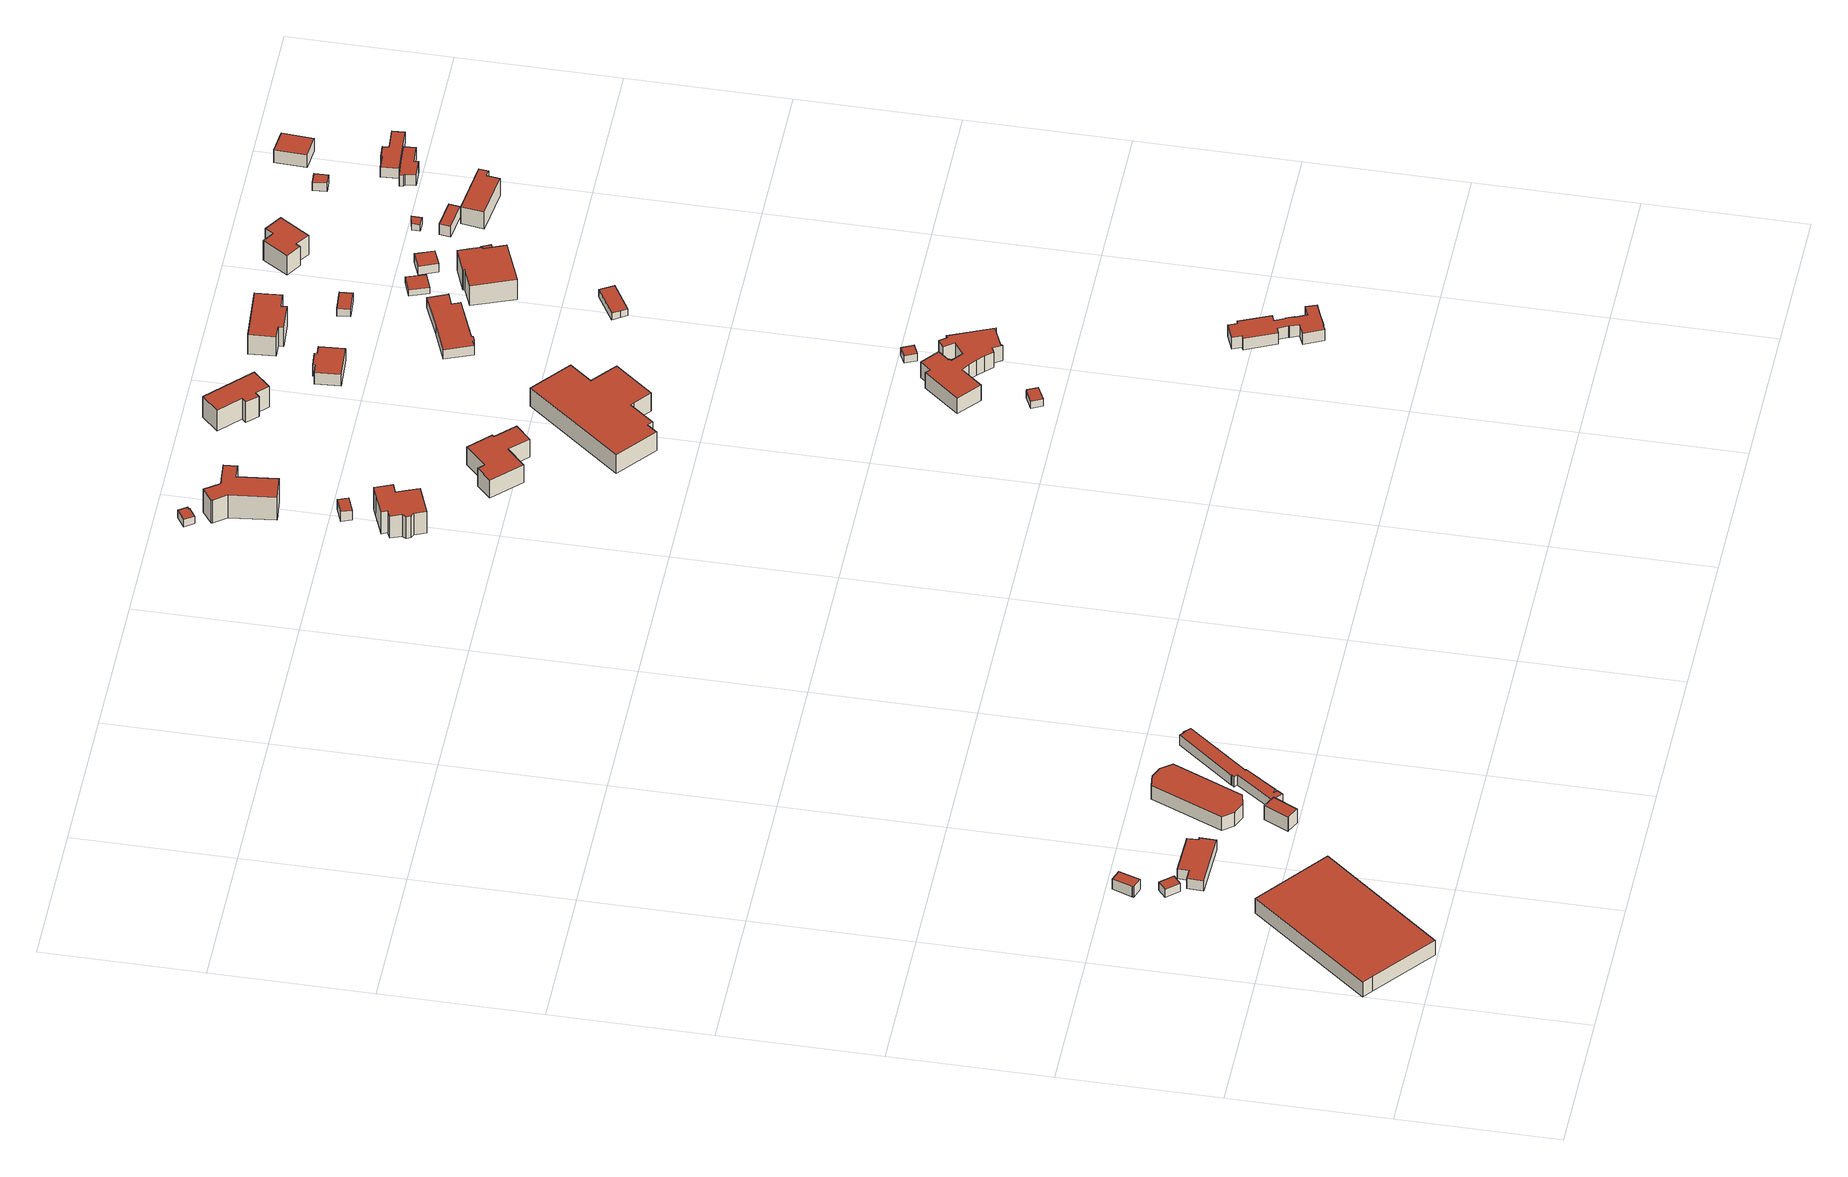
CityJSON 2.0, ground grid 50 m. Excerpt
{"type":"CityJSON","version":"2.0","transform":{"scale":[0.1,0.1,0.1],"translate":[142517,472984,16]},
"CityObjects":{
"building1":{"type":"Building","attributes":{"b3_dak_type":"multiple horizontal","b3_h_dak_50p":21.34,"b3_h_dak_70p":21.96,"b3_h_dak_max":23.13,"b3_h_dak_min":18.92,"b3_h_maaiveld":16.22,"b3_kas_warenhuis":false,"b3_mutatie_ahn3_ahn4":false,"b3_reconstructie_onvolledig":false,"b3_rmse_lod12":1.25,"b3_rmse_lod13":1.25,"b3_rmse_lod22":0.0326,"b3_val3dity_lod12":"[]","b3_val3dity_lod13":"[]","b3_val3dity_lod22":"[]","b3_volume_lod12":7612.7,"b3_volume_lod13":7612.7,"b3_volume_lod22":6680.58,"geconstateerd":false,"oorspronkelijkbouwjaar":2010,"status":"Pand in gebruik"},"children":["building1-1"]},
"building1-1":{"type":"BuildingPart","parents":["building1"],"geometry":[{"type":"Solid","lod":"1.2","boundaries":[[[[0,1,2,3,4]],[[5,2,1,6]],[[7,3,2,5]],[[8,0,4,9]],[[9,4,3,7]],[[6,1,0,8]],[[6,8,9,7,5]]]],"semantics":{"surfaces":[{"type":"GroundSurface"},{"type":"WallSurface","on_footprint_edge":true},{"type":"RoofSurface"}],"values":[[0,1,1,1,1,1,2]]}}]},
"building2":{"type":"Building","attributes":{"b3_dak_type":"slanted","b3_h_dak_50p":19.62,"b3_h_dak_70p":19.89,"b3_h_dak_max":20.78,"b3_h_dak_min":18.73,"b3_h_maaiveld":16.85,"b3_kas_warenhuis":false,"b3_mutatie_ahn3_ahn4":false,"b3_reconstructie_onvolledig":false,"b3_rmse_lod12":0.545,"b3_rmse_lod13":0.545,"b3_rmse_lod22":0.133,"b3_val3dity_lod12":"[]","b3_val3dity_lod13":"[]","b3_val3dity_lod22":"[]","b3_volume_lod12":58.7,"b3_volume_lod13":58.7,"b3_volume_lod22":52.93,"geconstateerd":false,"oorspronkelijkbouwjaar":1958,"status":"Pand in gebruik"},"children":["building2-1"]},
"building2-1":{"type":"BuildingPart","parents":["building2"],"geometry":[{"type":"Solid","lod":"1.2","boundaries":[[[[10,11,12,13]],[[14,11,10,15]],[[16,12,11,14]],[[15,10,13,17]],[[17,13,12,16]],[[17,16,14,15]]]],"semantics":{"surfaces":[{"type":"GroundSurface"},{"type":"WallSurface","on_footprint_edge":true},{"type":"RoofSurface"}],"values":[[0,1,1,1,1,2]]}}]},
"building3":{"type":"Building","attributes":{"b3_dak_type":"slanted","b3_h_dak_50p":20.63,"b3_h_dak_70p":20.79,"b3_h_dak_max":21.1,"b3_h_dak_min":19.69,"b3_h_maaiveld":16.84,"b3_kas_warenhuis":false,"b3_mutatie_ahn3_ahn4":false,"b3_reconstructie_onvolledig":false,"b3_rmse_lod12":0.454,"b3_rmse_lod13":0.454,"b3_rmse_lod22":0.0227,"b3_val3dity_lod12":"[]","b3_val3dity_lod13":"[]","b3_val3dity_lod22":"[]","b3_volume_lod12":105.35,"b3_volume_lod13":105.35,"b3_volume_lod22":97.54,"geconstateerd":false,"oorspronkelijkbouwjaar":1967,"status":"Pand in gebruik"},"children":["building3-1"]},
"building3-1":{"type":"BuildingPart","parents":["building3"],"geometry":[{"type":"Solid","lod":"1.2","boundaries":[[[[18,19,20,21,22,23]],[[24,18,23,25]],[[25,23,22,26]],[[26,22,21,27]],[[27,21,20,28]],[[28,20,19,29]],[[29,19,18,24]],[[29,24,25,26,27,28]]]],"semantics":{"surfaces":[{"type":"GroundSurface"},{"type":"WallSurface","on_footprint_edge":true},{"type":"RoofSurface"}],"values":[[0,1,1,1,1,1,1,2]]}}]},
"building4":{"type":"Building","attributes":{"b3_dak_type":"slanted","b3_h_dak_50p":20.36,"b3_h_dak_70p":20.89,"b3_h_dak_max":22.66,"b3_h_dak_min":19.71,"b3_h_maaiveld":16.98,"b3_kas_warenhuis":false,"b3_mutatie_ahn3_ahn4":false,"b3_reconstructie_onvolledig":false,"b3_rmse_lod12":0.69,"b3_rmse_lod13":0.69,"b3_rmse_lod22":0.0792,"b3_val3dity_lod12":"[]","b3_val3dity_lod13":"[]","b3_val3dity_lod22":"[]","b3_volume_lod12":536.59,"b3_volume_lod13":536.59,"b3_volume_lod22":489.28,"geconstateerd":false,"oorspronkelijkbouwjaar":1967,"status":"Pand in gebruik"},"children":["building4-1"]},
"building4-1":{"type":"BuildingPart","parents":["building4"],"geometry":[{"type":"Solid","lod":"1.2","boundaries":[[[[30,31,32,33,34,35,36,37]],[[38,31,30,39]],[[39,30,37,40]],[[40,37,36,41]],[[41,36,35,42]],[[42,35,34,43]],[[44,33,32,45]],[[45,32,31,38]],[[43,34,33,44]],[[43,44,45,38,39,40,41,42]]]],"semantics":{"surfaces":[{"type":"GroundSurface"},{"type":"WallSurface","on_footprint_edge":true},{"type":"RoofSurface"}],"values":[[0,1,1,1,1,1,1,1,1,2]]}}]},
"building5":{"type":"Building","attributes":{"b3_dak_type":"slanted","b3_h_dak_50p":21.94,"b3_h_dak_70p":22.18,"b3_h_dak_max":22.49,"b3_h_dak_min":21.39,"b3_h_maaiveld":16.84,"b3_kas_warenhuis":false,"b3_mutatie_ahn3_ahn4":false,"b3_reconstructie_onvolledig":false,"b3_rmse_lod12":0.367,"b3_rmse_lod13":0.367,"b3_rmse_lod22":0.0263,"b3_val3dity_lod12":"[]","b3_val3dity_lod13":"[]","b3_val3dity_lod22":"[]","b3_volume_lod12":206.05,"b3_volume_lod13":206.05,"b3_volume_lod22":198.33,"geconstateerd":false,"oorspronkelijkbouwjaar":1967,"status":"Pand in gebruik"},"children":["building5-1"]},
"building5-1":{"type":"BuildingPart","parents":["building5"],"geometry":[{"type":"Solid","lod":"1.2","boundaries":[[[[46,47,48,49,50]],[[51,49,48,52]],[[53,50,49,51]],[[52,48,47,54]],[[55,46,50,53]],[[54,47,46,55]],[[54,55,53,51,52]]]],"semantics":{"surfaces":[{"type":"GroundSurface"},{"type":"WallSurface","on_footprint_edge":true},{"type":"RoofSurface"}],"values":[[0,1,1,1,1,1,2]]}}]},
"building6":{"type":"Building","attributes":{"b3_dak_type":"slanted","b3_h_dak_50p":21.89,"b3_h_dak_70p":22.63,"b3_h_dak_max":24.01,"b3_h_dak_min":19.99,"b3_h_maaiveld":17.28,"b3_kas_warenhuis":false,"b3_mutatie_ahn3_ahn4":false,"b3_reconstructie_onvolledig":false,"b3_rmse_lod12":1.29,"b3_rmse_lod13":1.29,"b3_rmse_lod22":0.0728,"b3_val3dity_lod12":"[]","b3_val3dity_lod13":"[]","b3_val3dity_lod22":"[]","b3_volume_lod12":1632.53,"b3_volume_lod13":1632.53,"b3_volume_lod22":1419.65,"geconstateerd":false,"oorspronkelijkbouwjaar":1967,"status":"Pand in gebruik"},"children":["building6-1"]},
"building6-1":{"type":"BuildingPart","parents":["building6"],"geometry":[{"type":"Solid","lod":"1.2","boundaries":[[[[56,57,58,59,60,61,62,63]],[[64,57,56,65]],[[65,56,63,66]],[[66,63,62,67]],[[68,58,57,64]],[[67,62,61,69]],[[69,61,60,70]],[[70,60,59,71]],[[71,59,58,68]],[[71,68,64,65,66,67,69,70]]]],"semantics":{"surfaces":[{"type":"GroundSurface"},{"type":"WallSurface","on_footprint_edge":true},{"type":"RoofSurface"}],"values":[[0,1,1,1,1,1,1,1,1,2]]}}]},
"building7":{"type":"Building","attributes":{"b3_dak_type":"slanted","b3_h_dak_50p":21.14,"b3_h_dak_70p":21.3,"b3_h_dak_max":22.05,"b3_h_dak_min":19.73,"b3_h_maaiveld":17.54,"b3_kas_warenhuis":false,"b3_mutatie_ahn3_ahn4":false,"b3_reconstructie_onvolledig":false,"b3_rmse_lod12":0.443,"b3_rmse_lod13":0.443,"b3_rmse_lod22":0.0603,"b3_val3dity_lod12":"[]","b3_val3dity_lod13":"[]","b3_val3dity_lod22":"[]","b3_volume_lod12":617.32,"b3_volume_lod13":617.32,"b3_volume_lod22":581.59,"geconstateerd":false,"oorspronkelijkbouwjaar":1967,"status":"Pand in gebruik"},"children":["building7-1"]},
"building7-1":{"type":"BuildingPart","parents":["building7"],"geometry":[{"type":"Solid","lod":"1.2","boundaries":[[[[72,73,74,75,76,77,78,79,80,81,82,83,84,85,86,87]],[[88,80,79,89]],[[90,75,74,91]],[[92,84,83,93]],[[94,78,77,95]],[[95,77,76,96]],[[96,76,75,90]],[[97,81,80,88]],[[89,79,78,94]],[[98,73,72,99]],[[93,83,82,100]],[[100,82,81,97]],[[91,74,73,98]],[[99,72,87,101]],[[101,87,86,102]],[[102,86,85,103]],[[103,85,84,92]],[[103,92,93,100,97,88,89,94,95,96,90,91,98,99,101,102]]]],"semantics":{"surfaces":[{"type":"GroundSurface"},{"type":"WallSurface","on_footprint_edge":true},{"type":"RoofSurface"}],"values":[[0,1,1,1,1,1,1,1,1,1,1,1,1,1,1,1,1,2]]}}]},
"building8":{"type":"Building","attributes":{"b3_dak_type":"slanted","b3_h_dak_50p":25.99,"b3_h_dak_70p":27.41,"b3_h_dak_max":30.31,"b3_h_dak_min":21.45,"b3_h_maaiveld":18.95,"b3_kas_warenhuis":false,"b3_mutatie_ahn3_ahn4":false,"b3_reconstructie_onvolledig":false,"b3_rmse_lod12":2.89,"b3_rmse_lod13":2.47,"b3_rmse_lod22":0.205,"b3_val3dity_lod12":"[]","b3_val3dity_lod13":"[]","b3_val3dity_lod22":"[]","b3_volume_lod12":1264.86,"b3_volume_lod13":1251.13,"b3_volume_lod22":1025.53,"geconstateerd":false,"oorspronkelijkbouwjaar":1931,"status":"Pand in gebruik"},"children":["building8-1"]},
"building8-1":{"type":"BuildingPart","parents":["building8"],"geometry":[{"type":"Solid","lod":"1.2","boundaries":[[[[104,105,106,107,108,109,110,111,112,113,114,115,116,117]],[[118,109,108,119]],[[119,108,107,120]],[[121,110,109,118]],[[122,111,110,121]],[[120,107,106,123]],[[124,105,104,125]],[[123,106,105,124]],[[125,104,117,126]],[[127,112,111,122]],[[128,113,112,127]],[[126,117,116,129]],[[129,116,115,130]],[[130,115,114,131]],[[131,114,113,128]],[[131,128,127,122,121,118,119,120,123,124,125,126,129,130]]]],"semantics":{"surfaces":[{"type":"GroundSurface"},{"type":"WallSurface","on_footprint_edge":true},{"type":"RoofSurface"}],"values":[[0,1,1,1,1,1,1,1,1,1,1,1,1,1,1,2]]}}]},
"building9":{"type":"Building","attributes":{"b3_dak_type":"slanted","b3_h_dak_50p":22.57,"b3_h_dak_70p":23.07,"b3_h_dak_max":23.76,"b3_h_dak_min":21.48,"b3_h_maaiveld":19.24,"b3_kas_warenhuis":false,"b3_mutatie_ahn3_ahn4":false,"b3_reconstructie_onvolledig":false,"b3_rmse_lod12":0.716,"b3_rmse_lod13":0.716,"b3_rmse_lod22":0.0252,"b3_val3dity_lod12":"[]","b3_val3dity_lod13":"[]","b3_val3dity_lod22":"[]","b3_volume_lod12":69.82,"b3_volume_lod13":69.82,"b3_volume_lod22":64.62,"geconstateerd":false,"oorspronkelijkbouwjaar":1951,"status":"Pand in gebruik"},"children":["building9-1"]},
"building9-1":{"type":"BuildingPart","parents":["building9"],"geometry":[{"type":"Solid","lod":"1.2","boundaries":[[[[132,133,134,135]],[[136,133,132,137]],[[138,134,133,136]],[[137,132,135,139]],[[139,135,134,138]],[[139,138,136,137]]]],"semantics":{"surfaces":[{"type":"GroundSurface"},{"type":"WallSurface","on_footprint_edge":true},{"type":"RoofSurface"}],"values":[[0,1,1,1,1,2]]}}]},
"building10":{"type":"Building","attributes":{"b3_dak_type":"slanted","b3_h_dak_50p":22.46,"b3_h_dak_70p":22.65,"b3_h_dak_max":23.13,"b3_h_dak_min":22.15,"b3_h_maaiveld":19.69,"b3_kas_warenhuis":false,"b3_mutatie_ahn3_ahn4":false,"b3_reconstructie_onvolledig":false,"b3_rmse_lod12":0.307,"b3_rmse_lod13":0.307,"b3_rmse_lod22":0.0893,"b3_val3dity_lod12":"[]","b3_val3dity_lod13":"[]","b3_val3dity_lod22":"[]","b3_volume_lod12":44.23,"b3_volume_lod13":44.23,"b3_volume_lod22":45.5,"geconstateerd":false,"oorspronkelijkbouwjaar":2011,"status":"Pand in gebruik"},"children":["building10-1"]},
"building10-1":{"type":"BuildingPart","parents":["building10"],"geometry":[{"type":"Solid","lod":"1.2","boundaries":[[[[140,141,142,143,144,145]],[[146,144,143,147]],[[148,145,144,146]],[[149,141,140,150]],[[151,142,141,149]],[[147,143,142,151]],[[150,140,145,148]],[[150,148,146,147,151,149]]]],"semantics":{"surfaces":[{"type":"GroundSurface"},{"type":"WallSurface","on_footprint_edge":true},{"type":"RoofSurface"}],"values":[[0,1,1,1,1,1,1,2]]}}]},
"building11":{"type":"Building","attributes":{"b3_dak_type":"slanted","b3_h_dak_50p":26.15,"b3_h_dak_70p":26.96,"b3_h_dak_max":29.74,"b3_h_dak_min":23.33,"b3_h_maaiveld":17.86,"b3_kas_warenhuis":false,"b3_mutatie_ahn3_ahn4":false,"b3_reconstructie_onvolledig":false,"b3_rmse_lod12":1.77,"b3_rmse_lod13":1.77,"b3_rmse_lod22":0.127,"b3_val3dity_lod12":"[]","b3_val3dity_lod13":"[]","b3_val3dity_lod22":"[]","b3_volume_lod12":1630.36,"b3_volume_lod13":1630.36,"b3_volume_lod22":1463.97,"geconstateerd":false,"oorspronkelijkbouwjaar":1976,"status":"Pand in gebruik"},"children":["building11-1"]},
"building11-1":{"type":"BuildingPart","parents":["building11"],"geometry":[{"type":"Solid","lod":"1.2","boundaries":[[[[152,153,154,155,156,157,158,159,160,161,162,163]],[[164,155,154,165]],[[166,156,155,164]],[[167,153,152,168]],[[165,154,153,167]],[[169,158,157,170]],[[170,157,156,166]],[[168,152,163,171]],[[172,160,159,173]],[[174,161,160,172]],[[173,159,158,169]],[[171,163,162,175]],[[175,162,161,174]],[[175,174,172,173,169,170,166,164,165,167,168,171]]]],"semantics":{"surfaces":[{"type":"GroundSurface"},{"type":"WallSurface","on_footprint_edge":true},{"type":"RoofSurface"}],"values":[[0,1,1,1,1,1,1,1,1,1,1,1,1,2]]}}]},
"building12":{"type":"Building","attributes":{"b3_dak_type":"slanted","b3_h_dak_50p":25.08,"b3_h_dak_70p":25.94,"b3_h_dak_max":29.32,"b3_h_dak_min":22.05,"b3_h_maaiveld":19.1,"b3_kas_warenhuis":false,"b3_mutatie_ahn3_ahn4":false,"b3_reconstructie_onvolledig":false,"b3_rmse_lod12":1.8,"b3_rmse_lod13":1.8,"b3_rmse_lod22":0.197,"b3_val3dity_lod12":"[]","b3_val3dity_lod13":"[]","b3_val3dity_lod22":"[]","b3_volume_lod12":1474.1,"b3_volume_lod13":1474.1,"b3_volume_lod22":1310.24,"geconstateerd":false,"oorspronkelijkbouwjaar":1999,"status":"Pand in gebruik"},"children":["building12-1"]},
"building12-1":{"type":"BuildingPart","parents":["building12"],"geometry":[{"type":"Solid","lod":"1.2","boundaries":[[[[176,177,178,179,180,181,182,183,184,185]],[[186,177,176,187]],[[188,178,177,186]],[[189,182,181,190]],[[191,179,178,188]],[[192,183,182,189]],[[190,181,180,193]],[[193,180,179,191]],[[194,184,183,192]],[[195,185,184,194]],[[187,176,185,195]],[[187,195,194,192,189,190,193,191,188,186]]]],"semantics":{"surfaces":[{"type":"GroundSurface"},{"type":"WallSurface","on_footprint_edge":true},{"type":"RoofSurface"}],"values":[[0,1,1,1,1,1,1,1,1,1,1,2]]}}]},
"building13":{"type":"Building","attributes":{"b3_dak_type":"multiple horizontal","b3_h_dak_50p":22.67,"b3_h_dak_70p":22.75,"b3_h_dak_max":23.07,"b3_h_dak_min":22.3,"b3_h_maaiveld":20,"b3_kas_warenhuis":false,"b3_mutatie_ahn3_ahn4":false,"b3_reconstructie_onvolledig":false,"b3_rmse_lod12":0.175,"b3_rmse_lod13":0.175,"b3_rmse_lod22":0.142,"b3_val3dity_lod12":"[]","b3_val3dity_lod13":"[]","b3_val3dity_lod22":"[]","b3_volume_lod12":54.49,"b3_volume_lod13":54.49,"b3_volume_lod22":52.58,"geconstateerd":false,"oorspronkelijkbouwjaar":2000,"status":"Pand in gebruik"},"children":["building13-1"]},
"building13-1":{"type":"BuildingPart","parents":["building13"],"geometry":[{"type":"Solid","lod":"1.2","boundaries":[[[[196,197,198,199,200,201]],[[202,198,197,203]],[[204,201,200,205]],[[206,196,201,204]],[[207,199,198,202]],[[205,200,199,207]],[[203,197,196,206]],[[203,206,204,205,207,202]]]],"semantics":{"surfaces":[{"type":"GroundSurface"},{"type":"WallSurface","on_footprint_edge":true},{"type":"RoofSurface"}],"values":[[0,1,1,1,1,1,1,2]]}}]},
"building14":{"type":"Building","attributes":{"b3_dak_type":"slanted","b3_h_dak_50p":25.24,"b3_h_dak_70p":26.22,"b3_h_dak_max":29.09,"b3_h_dak_min":22.52,"b3_h_maaiveld":19.05,"b3_kas_warenhuis":false,"b3_mutatie_ahn3_ahn4":false,"b3_reconstructie_onvolledig":false,"b3_rmse_lod12":1.76,"b3_rmse_lod13":1.76,"b3_rmse_lod22":0.115,"b3_val3dity_lod12":"[]","b3_val3dity_lod13":"[]","b3_val3dity_lod22":"[]","b3_volume_lod12":5379.2,"b3_volume_lod13":5379.2,"b3_volume_lod22":4624.43,"geconstateerd":false,"oorspronkelijkbouwjaar":1996,"status":"Pand in gebruik"},"children":["building14-1"]},
"building14-1":{"type":"BuildingPart","parents":["building14"],"geometry":[{"type":"Solid","lod":"1.2","boundaries":[[[[208,209,210,211,212,213,214,215,216,217,218]],[[219,213,212,220]],[[221,214,213,219]],[[222,209,208,223]],[[220,212,211,224]],[[225,216,215,226]],[[227,217,216,225]],[[224,211,210,228]],[[228,210,209,222]],[[226,215,214,221]],[[223,208,218,229]],[[229,218,217,227]],[[229,227,225,226,221,219,220,224,228,222,223]]]],"semantics":{"surfaces":[{"type":"GroundSurface"},{"type":"WallSurface","on_footprint_edge":true},{"type":"RoofSurface"}],"values":[[0,1,1,1,1,1,1,1,1,1,1,1,2]]}}]},
"building15":{"type":"Building","attributes":{"b3_dak_type":"slanted","b3_h_dak_50p":24.78,"b3_h_dak_70p":25.54,"b3_h_dak_max":28.28,"b3_h_dak_min":21.94,"b3_h_maaiveld":19.52,"b3_kas_warenhuis":false,"b3_mutatie_ahn3_ahn4":false,"b3_reconstructie_onvolledig":false,"b3_rmse_lod12":1.49,"b3_rmse_lod13":1.49,"b3_rmse_lod22":0.179,"b3_val3dity_lod12":"[]","b3_val3dity_lod13":"[]","b3_val3dity_lod22":"[]","b3_volume_lod12":1958.97,"b3_volume_lod13":1958.97,"b3_volume_lod22":1702.14,"geconstateerd":false,"oorspronkelijkbouwjaar":2005,"status":"Pand in gebruik"},"children":["building15-1"]},
"building15-1":{"type":"BuildingPart","parents":["building15"],"geometry":[{"type":"Solid","lod":"1.2","boundaries":[[[[230,231,232,233,234,235,236,237,238,239,240,241,242,243,244,245,246,247,248,249,250,251,252,253,254,255,256,257]],[[258,253,252,259]],[[259,252,251,260]],[[260,251,250,261]],[[261,250,249,262]],[[262,249,248,263]],[[263,248,247,264]],[[265,246,245,266]],[[266,245,244,267]],[[264,247,246,265]],[[268,236,235,269]],[[270,233,232,271]],[[267,244,243,272]],[[272,243,242,273]],[[274,241,240,275]],[[273,242,241,274]],[[275,240,239,276]],[[276,239,238,277]],[[278,237,236,268]],[[277,238,237,278]],[[269,235,234,279]],[[279,234,233,270]],[[280,255,254,281]],[[281,254,253,258]],[[282,257,256,283]],[[284,230,257,282]],[[283,256,255,280]],[[271,232,231,285]],[[285,231,230,284]],[[285,284,282,283,280,281,258,259,260,261,262,263,264,265,266,267,272,273,274,275,276,277,278,268,269,279,270,271]]]],"semantics":{"surfaces":[{"type":"GroundSurface"},{"type":"WallSurface","on_footprint_edge":true},{"type":"RoofSurface"}],"values":[[0,1,1,1,1,1,1,1,1,1,1,1,1,1,1,1,1,1,1,1,1,1,1,1,1,1,1,1,1,2]]}}]},
"building16":{"type":"Building","attributes":{"b3_dak_type":"slanted","b3_h_dak_50p":24.6,"b3_h_dak_70p":24.96,"b3_h_dak_max":28.6,"b3_h_dak_min":23.01,"b3_h_maaiveld":20.71,"b3_kas_warenhuis":false,"b3_mutatie_ahn3_ahn4":false,"b3_reconstructie_onvolledig":false,"b3_rmse_lod12":1.06,"b3_rmse_lod13":1.06,"b3_rmse_lod22":0.112,"b3_val3dity_lod12":"[]","b3_val3dity_lod13":"[]","b3_val3dity_lod22":"[]","b3_volume_lod12":802.87,"b3_volume_lod13":802.87,"b3_volume_lod22":758.88,"geconstateerd":false,"oorspronkelijkbouwjaar":1980,"status":"Pand in gebruik"},"children":["building16-1"]},
"building16-1":{"type":"BuildingPart","parents":["building16"],"geometry":[{"type":"Solid","lod":"1.2","boundaries":[[[[286,287,288,289,290,291,292,293,294,295,296,297,298,299,300,301,302,303,304,305,306,307,308,309,310,311,312]],[[313,305,304,314]],[[314,304,303,315]],[[316,306,305,313]],[[317,307,306,316]],[[318,292,291,319]],[[320,299,298,321]],[[315,303,302,322]],[[322,302,301,323]],[[323,301,300,324]],[[321,298,297,325]],[[324,300,299,320]],[[325,297,296,326]],[[326,296,295,327]],[[327,295,294,328]],[[328,294,293,329]],[[330,289,288,331]],[[319,291,290,332]],[[332,290,289,330]],[[333,287,286,334]],[[331,288,287,333]],[[334,286,312,335]],[[336,311,310,337]],[[335,312,311,336]],[[337,310,309,338]],[[338,309,308,339]],[[329,293,292,318]],[[339,308,307,317]],[[339,317,316,313,314,315,322,323,324,320,321,325,326,327,328,329,318,319,332,330,331,333,334,335,336,337,338]]]],"semantics":{"surfaces":[{"type":"GroundSurface"},{"type":"WallSurface","on_footprint_edge":true},{"type":"RoofSurface"}],"values":[[0,1,1,1,1,1,1,1,1,1,1,1,1,1,1,1,1,1,1,1,1,1,1,1,1,1,1,1,2]]}}]},
"building17":{"type":"Building","attributes":{"b3_dak_type":"slanted","b3_h_dak_50p":26.53,"b3_h_dak_70p":27.69,"b3_h_dak_max":30.27,"b3_h_dak_min":22.21,"b3_h_maaiveld":19.66,"b3_kas_warenhuis":false,"b3_mutatie_ahn3_ahn4":false,"b3_reconstructie_onvolledig":false,"b3_rmse_lod12":2.54,"b3_rmse_lod13":1.46,"b3_rmse_lod22":0.0954,"b3_val3dity_lod12":"[]","b3_val3dity_lod13":"[]","b3_val3dity_lod22":"[]","b3_volume_lod12":1152.43,"b3_volume_lod13":1083.72,"b3_volume_lod22":947.96,"geconstateerd":false,"oorspronkelijkbouwjaar":1935,"status":"Pand in gebruik"},"children":["building17-1"]},
"building17-1":{"type":"BuildingPart","parents":["building17"],"geometry":[{"type":"Solid","lod":"1.2","boundaries":[[[[340,341,342,343,344,345,346,347]],[[348,343,342,349]],[[350,344,343,348]],[[351,345,344,350]],[[352,346,345,351]],[[353,341,340,354]],[[349,342,341,353]],[[355,347,346,352]],[[354,340,347,355]],[[354,355,352,351,350,348,349,353]]]],"semantics":{"surfaces":[{"type":"GroundSurface"},{"type":"WallSurface","on_footprint_edge":true},{"type":"RoofSurface"}],"values":[[0,1,1,1,1,1,1,1,1,2]]}}]},
"building18":{"type":"Building","attributes":{"b3_dak_type":"multiple horizontal","b3_h_dak_50p":22.41,"b3_h_dak_70p":22.55,"b3_h_dak_max":22.92,"b3_h_dak_min":22.01,"b3_h_maaiveld":19.72,"b3_kas_warenhuis":false,"b3_mutatie_ahn3_ahn4":false,"b3_reconstructie_onvolledig":false,"b3_rmse_lod12":0.266,"b3_rmse_lod13":0.266,"b3_rmse_lod22":0.026,"b3_val3dity_lod12":"[]","b3_val3dity_lod13":"[]","b3_val3dity_lod22":"[]","b3_volume_lod12":42.64,"b3_volume_lod13":42.64,"b3_volume_lod22":40.59,"geconstateerd":false,"oorspronkelijkbouwjaar":2000,"status":"Pand in gebruik"},"children":["building18-1"]},
"building18-1":{"type":"BuildingPart","parents":["building18"],"geometry":[{"type":"Solid","lod":"1.2","boundaries":[[[[356,357,358,359]],[[360,358,357,361]],[[362,359,358,360]],[[363,356,359,362]],[[361,357,356,363]],[[361,363,362,360]]]],"semantics":{"surfaces":[{"type":"GroundSurface"},{"type":"WallSurface","on_footprint_edge":true},{"type":"RoofSurface"}],"values":[[0,1,1,1,1,2]]}}]},
"building19":{"type":"Building","attributes":{"b3_dak_type":"slanted","b3_h_dak_50p":23.39,"b3_h_dak_70p":24.05,"b3_h_dak_max":26.08,"b3_h_dak_min":22.08,"b3_h_maaiveld":19.59,"b3_kas_warenhuis":false,"b3_mutatie_ahn3_ahn4":false,"b3_reconstructie_onvolledig":false,"b3_rmse_lod12":1.01,"b3_rmse_lod13":1.01,"b3_rmse_lod22":0.102,"b3_val3dity_lod12":"[]","b3_val3dity_lod13":"[]","b3_val3dity_lod22":"[]","b3_volume_lod12":418.35,"b3_volume_lod13":418.35,"b3_volume_lod22":381.15,"geconstateerd":false,"oorspronkelijkbouwjaar":2014,"status":"Pand in gebruik"},"children":["building19-1"]},
"building19-1":{"type":"BuildingPart","parents":["building19"],"geometry":[{"type":"Solid","lod":"1.2","boundaries":[[[[364,365,366,367,368,369,370,371,372,373]],[[374,370,369,375]],[[375,369,368,376]],[[377,371,370,374]],[[376,368,367,378]],[[378,367,366,379]],[[379,366,365,380]],[[381,373,372,382]],[[383,364,373,381]],[[382,372,371,377]],[[380,365,364,383]],[[380,383,381,382,377,374,375,376,378,379]]]],"semantics":{"surfaces":[{"type":"GroundSurface"},{"type":"WallSurface","on_footprint_edge":true},{"type":"RoofSurface"}],"values":[[0,1,1,1,1,1,1,1,1,1,1,2]]}}]},
"building20":{"type":"Building","attributes":{"b3_dak_type":"slanted","b3_h_dak_50p":22.49,"b3_h_dak_70p":22.94,"b3_h_dak_max":23.67,"b3_h_dak_min":21.78,"b3_h_maaiveld":19.32,"b3_kas_warenhuis":false,"b3_mutatie_ahn3_ahn4":false,"b3_reconstructie_onvolledig":false,"b3_rmse_lod12":0.573,"b3_rmse_lod13":0.573,"b3_rmse_lod22":0.0578,"b3_val3dity_lod12":"[]","b3_val3dity_lod13":"[]","b3_val3dity_lod22":"[]","b3_volume_lod12":719.06,"b3_volume_lod13":719.06,"b3_volume_lod22":657.91,"geconstateerd":false,"oorspronkelijkbouwjaar":1950,"status":"Pand in gebruik"},"children":["building20-1"]},
"building20-1":{"type":"BuildingPart","parents":["building20"],"geometry":[{"type":"Solid","lod":"1.2","boundaries":[[[[384,385,386,387,388,389,390,391,392,393,394]],[[395,391,390,396]],[[397,392,391,395]],[[398,387,386,399]],[[400,388,387,398]],[[396,390,389,401]],[[402,385,384,403]],[[403,384,394,404]],[[401,389,388,400]],[[399,386,385,402]],[[405,393,392,397]],[[404,394,393,405]],[[404,405,397,395,396,401,400,398,399,402,403]]]],"semantics":{"surfaces":[{"type":"GroundSurface"},{"type":"WallSurface","on_footprint_edge":true},{"type":"RoofSurface"}],"values":[[0,1,1,1,1,1,1,1,1,1,1,1,2]]}}]},
"building21":{"type":"Building","attributes":{"b3_dak_type":"slanted","b3_h_dak_50p":26.05,"b3_h_dak_70p":27.22,"b3_h_dak_max":29.49,"b3_h_dak_min":22.26,"b3_h_maaiveld":19.61,"b3_kas_warenhuis":false,"b3_mutatie_ahn3_ahn4":false,"b3_reconstructie_onvolledig":false,"b3_rmse_lod12":2.31,"b3_rmse_lod13":1.43,"b3_rmse_lod22":0.0907,"b3_val3dity_lod12":"[]","b3_val3dity_lod13":"[]","b3_val3dity_lod22":"[]","b3_volume_lod12":1274.66,"b3_volume_lod13":1194.79,"b3_volume_lod22":1068.84,"geconstateerd":false,"oorspronkelijkbouwjaar":1935,"status":"Pand in gebruik"},"children":["building21-1"]},
"building21-1":{"type":"BuildingPart","parents":["building21"],"geometry":[{"type":"Solid","lod":"1.2","boundaries":[[[[406,407,408,409,410,411,412,413]],[[414,411,410,415]],[[415,410,409,416]],[[416,409,408,417]],[[417,408,407,418]],[[419,412,411,414]],[[420,406,413,421]],[[421,413,412,419]],[[418,407,406,420]],[[418,420,421,419,414,415,416,417]]]],"semantics":{"surfaces":[{"type":"GroundSurface"},{"type":"WallSurface","on_footprint_edge":true},{"type":"RoofSurface"}],"values":[[0,1,1,1,1,1,1,1,1,2]]}}]},
"building22":{"type":"Building","attributes":{"b3_dak_type":"multiple horizontal","b3_h_dak_50p":21.89,"b3_h_dak_70p":21.94,"b3_h_dak_max":22.08,"b3_h_dak_min":21.75,"b3_h_maaiveld":19.16,"b3_kas_warenhuis":false,"b3_mutatie_ahn3_ahn4":false,"b3_reconstructie_onvolledig":false,"b3_rmse_lod12":0.0881,"b3_rmse_lod13":0.0881,"b3_rmse_lod22":0.0208,"b3_val3dity_lod12":"[]","b3_val3dity_lod13":"[]","b3_val3dity_lod22":"[]","b3_volume_lod12":150.16,"b3_volume_lod13":150.16,"b3_volume_lod22":147.96,"geconstateerd":false,"oorspronkelijkbouwjaar":2012,"status":"Pand in gebruik"},"children":["building22-1"]},
"building22-1":{"type":"BuildingPart","parents":["building22"],"geometry":[{"type":"Solid","lod":"1.2","boundaries":[[[[422,423,424,425,426]],[[427,424,423,428]],[[429,425,424,427]],[[430,422,426,431]],[[431,426,425,429]],[[428,423,422,430]],[[428,430,431,429,427]]]],"semantics":{"surfaces":[{"type":"GroundSurface"},{"type":"WallSurface","on_footprint_edge":true},{"type":"RoofSurface"}],"values":[[0,1,1,1,1,1,2]]}}]},
"building23":{"type":"Building","attributes":{"b3_dak_type":"slanted","b3_h_dak_50p":22.19,"b3_h_dak_70p":22.35,"b3_h_dak_max":22.76,"b3_h_dak_min":21.73,"b3_h_maaiveld":19.55,"b3_kas_warenhuis":false,"b3_mutatie_ahn3_ahn4":false,"b3_reconstructie_onvolledig":false,"b3_rmse_lod12":0.286,"b3_rmse_lod13":0.286,"b3_rmse_lod22":0.12,"b3_val3dity_lod12":"[]","b3_val3dity_lod13":"[]","b3_val3dity_lod22":"[]","b3_volume_lod12":82.46,"b3_volume_lod13":82.46,"b3_volume_lod22":77.77,"geconstateerd":false,"oorspronkelijkbouwjaar":1970,"status":"Pand ten onrechte opgevoerd"},"children":["building23-1"]},
"building23-1":{"type":"BuildingPart","parents":["building23"],"geometry":[{"type":"Solid","lod":"1.2","boundaries":[[[[432,433,434,435]],[[436,434,433,437]],[[438,435,434,436]],[[439,432,435,438]],[[437,433,432,439]],[[437,439,438,436]]]],"semantics":{"surfaces":[{"type":"GroundSurface"},{"type":"WallSurface","on_footprint_edge":true},{"type":"RoofSurface"}],"values":[[0,1,1,1,1,2]]}}]},
"building24":{"type":"Building","attributes":{"b3_dak_type":"slanted","b3_h_dak_50p":26.12,"b3_h_dak_70p":27.31,"b3_h_dak_max":28.86,"b3_h_dak_min":22.44,"b3_h_maaiveld":19.51,"b3_kas_warenhuis":false,"b3_mutatie_ahn3_ahn4":false,"b3_reconstructie_onvolledig":false,"b3_rmse_lod12":1.97,"b3_rmse_lod13":1.71,"b3_rmse_lod22":0.101,"b3_val3dity_lod12":"[]","b3_val3dity_lod13":"[]","b3_val3dity_lod22":"[]","b3_volume_lod12":1728.79,"b3_volume_lod13":1717.6,"b3_volume_lod22":1490.09,"geconstateerd":false,"oorspronkelijkbouwjaar":1940,"status":"Pand in gebruik"},"children":["building24-1"]},
"building24-1":{"type":"BuildingPart","parents":["building24"],"geometry":[{"type":"Solid","lod":"1.2","boundaries":[[[[440,441,442,443,444,445,446,447,448,449]],[[450,445,444,451]],[[452,446,445,450]],[[451,444,443,453]],[[454,448,447,455]],[[455,447,446,452]],[[456,442,441,457]],[[458,449,448,454]],[[459,440,449,458]],[[453,443,442,456]],[[457,441,440,459]],[[457,459,458,454,455,452,450,451,453,456]]]],"semantics":{"surfaces":[{"type":"GroundSurface"},{"type":"WallSurface","on_footprint_edge":true},{"type":"RoofSurface"}],"values":[[0,1,1,1,1,1,1,1,1,1,1,2]]}}]},
"building25":{"type":"Building","attributes":{"b3_dak_type":"multiple horizontal","b3_h_dak_50p":21.8,"b3_h_dak_70p":21.81,"b3_h_dak_max":22.01,"b3_h_dak_min":21.65,"b3_h_maaiveld":19.46,"b3_kas_warenhuis":false,"b3_mutatie_ahn3_ahn4":false,"b3_reconstructie_onvolledig":false,"b3_rmse_lod12":0.0336,"b3_rmse_lod13":0.0336,"b3_rmse_lod22":0.0313,"b3_val3dity_lod12":"[]","b3_val3dity_lod13":"[]","b3_val3dity_lod22":"[]","b3_volume_lod12":84.91,"b3_volume_lod13":84.91,"b3_volume_lod22":84.62,"geconstateerd":false,"oorspronkelijkbouwjaar":1951,"status":"Pand in gebruik"},"children":["building25-1"]},
"building25-1":{"type":"BuildingPart","parents":["building25"],"geometry":[{"type":"Solid","lod":"1.2","boundaries":[[[[460,461,462,463]],[[464,461,460,465]],[[466,462,461,464]],[[465,460,463,467]],[[467,463,462,466]],[[467,466,464,465]]]],"semantics":{"surfaces":[{"type":"GroundSurface"},{"type":"WallSurface","on_footprint_edge":true},{"type":"RoofSurface"}],"values":[[0,1,1,1,1,2]]}}]},
"building26":{"type":"Building","attributes":{"b3_dak_type":"slanted","b3_h_dak_50p":22.15,"b3_h_dak_70p":22.42,"b3_h_dak_max":22.91,"b3_h_dak_min":21.46,"b3_h_maaiveld":19.15,"b3_kas_warenhuis":false,"b3_mutatie_ahn3_ahn4":false,"b3_reconstructie_onvolledig":false,"b3_rmse_lod12":0.488,"b3_rmse_lod13":0.488,"b3_rmse_lod22":0.0237,"b3_val3dity_lod12":"[]","b3_val3dity_lod13":"[]","b3_val3dity_lod22":"[]","b3_volume_lod12":111.71,"b3_volume_lod13":111.71,"b3_volume_lod22":103.14,"geconstateerd":false,"oorspronkelijkbouwjaar":1940,"status":"Pand in gebruik"},"children":["building26-1"]},
"building26-1":{"type":"BuildingPart","parents":["building26"],"geometry":[{"type":"Solid","lod":"1.2","boundaries":[[[[468,469,470,471,472]],[[473,470,469,474]],[[475,471,470,473]],[[476,468,472,477]],[[477,472,471,475]],[[474,469,468,476]],[[474,476,477,475,473]]]],"semantics":{"surfaces":[{"type":"GroundSurface"},{"type":"WallSurface","on_footprint_edge":true},{"type":"RoofSurface"}],"values":[[0,1,1,1,1,1,2]]}}]},
"building27":{"type":"Building","attributes":{"b3_dak_type":"multiple horizontal","b3_h_dak_50p":21.88,"b3_h_dak_70p":21.98,"b3_h_dak_max":22.15,"b3_h_dak_min":21.57,"b3_h_maaiveld":19.13,"b3_kas_warenhuis":false,"b3_mutatie_ahn3_ahn4":false,"b3_reconstructie_onvolledig":false,"b3_rmse_lod12":0.186,"b3_rmse_lod13":0.186,"b3_rmse_lod22":0.145,"b3_val3dity_lod12":"[]","b3_val3dity_lod13":"[]","b3_val3dity_lod22":"[]","b3_volume_lod12":34.77,"b3_volume_lod13":34.77,"b3_volume_lod22":33.59,"geconstateerd":false,"oorspronkelijkbouwjaar":2010,"status":"Pand in gebruik"},"children":["building27-1"]},
"building27-1":{"type":"BuildingPart","parents":["building27"],"geometry":[{"type":"Solid","lod":"1.2","boundaries":[[[[478,479,480,481]],[[482,479,478,483]],[[483,478,481,484]],[[485,480,479,482]],[[484,481,480,485]],[[484,485,482,483]]]],"semantics":{"surfaces":[{"type":"GroundSurface"},{"type":"WallSurface","on_footprint_edge":true},{"type":"RoofSurface"}],"values":[[0,1,1,1,1,2]]}}]},
"building28":{"type":"Building","attributes":{"b3_dak_type":"slanted","b3_h_dak_50p":25.8,"b3_h_dak_70p":26.77,"b3_h_dak_max":29.57,"b3_h_dak_min":21.88,"b3_h_maaiveld":19.42,"b3_kas_warenhuis":false,"b3_mutatie_ahn3_ahn4":false,"b3_reconstructie_onvolledig":false,"b3_rmse_lod12":2.31,"b3_rmse_lod13":1.32,"b3_rmse_lod22":0.0914,"b3_val3dity_lod12":"[]","b3_val3dity_lod13":"[]","b3_val3dity_lod22":"[]","b3_volume_lod12":845.83,"b3_volume_lod13":785.04,"b3_volume_lod22":707.19,"geconstateerd":false,"oorspronkelijkbouwjaar":1935,"status":"Pand in gebruik"},"children":["building28-1"]},
"building28-1":{"type":"BuildingPart","parents":["building28"],"geometry":[{"type":"Solid","lod":"1.2","boundaries":[[[[486,487,488,489,490,491,492,493]],[[494,487,486,495]],[[496,488,487,494]],[[497,491,490,498]],[[499,492,491,497]],[[500,493,492,499]],[[498,490,489,501]],[[501,489,488,496]],[[495,486,493,500]],[[495,500,499,497,498,501,496,494]]]],"semantics":{"surfaces":[{"type":"GroundSurface"},{"type":"WallSurface","on_footprint_edge":true},{"type":"RoofSurface"}],"values":[[0,1,1,1,1,1,1,1,1,2]]}}]},
"building29":{"type":"Building","attributes":{"b3_dak_type":"slanted","b3_h_dak_50p":22.69,"b3_h_dak_70p":23.09,"b3_h_dak_max":23.79,"b3_h_dak_min":21.69,"b3_h_maaiveld":18.96,"b3_kas_warenhuis":false,"b3_mutatie_ahn3_ahn4":false,"b3_reconstructie_onvolledig":false,"b3_rmse_lod12":0.666,"b3_rmse_lod13":0.666,"b3_rmse_lod22":0.0267,"b3_val3dity_lod12":"[]","b3_val3dity_lod13":"[]","b3_val3dity_lod22":"[]","b3_volume_lod12":135.22,"b3_volume_lod13":135.22,"b3_volume_lod22":124.59,"geconstateerd":false,"oorspronkelijkbouwjaar":1956,"status":"Pand in gebruik"},"children":["building29-1"]},
"building29-1":{"type":"BuildingPart","parents":["building29"],"geometry":[{"type":"Solid","lod":"1.2","boundaries":[[[[502,503,504,505]],[[506,503,502,507]],[[507,502,505,508]],[[509,504,503,506]],[[508,505,504,509]],[[508,509,506,507]]]],"semantics":{"surfaces":[{"type":"GroundSurface"},{"type":"WallSurface","on_footprint_edge":true},{"type":"RoofSurface"}],"values":[[0,1,1,1,1,2]]}}]},
"building30":{"type":"Building","attributes":{"b3_dak_type":"slanted","b3_h_dak_50p":21.47,"b3_h_dak_70p":21.56,"b3_h_dak_max":21.89,"b3_h_dak_min":21.21,"b3_h_maaiveld":19.07,"b3_kas_warenhuis":false,"b3_mutatie_ahn3_ahn4":false,"b3_reconstructie_onvolledig":false,"b3_rmse_lod12":0.174,"b3_rmse_lod13":0.174,"b3_rmse_lod22":0.027,"b3_val3dity_lod12":"[]","b3_val3dity_lod13":"[]","b3_val3dity_lod22":"[]","b3_volume_lod12":23.04,"b3_volume_lod13":23.04,"b3_volume_lod22":23.74,"geconstateerd":false,"oorspronkelijkbouwjaar":2012,"status":"Pand in gebruik"},"children":["building30-1"]},
"building30-1":{"type":"BuildingPart","parents":["building30"],"geometry":[{"type":"Solid","lod":"1.2","boundaries":[[[[510,511,512,513]],[[514,510,513,515]],[[515,513,512,516]],[[516,512,511,517]],[[517,511,510,514]],[[517,514,515,516]]]],"semantics":{"surfaces":[{"type":"GroundSurface"},{"type":"WallSurface","on_footprint_edge":true},{"type":"RoofSurface"}],"values":[[0,1,1,1,1,2]]}}]},
"building31":{"type":"Building","attributes":{"b3_dak_type":"slanted","b3_h_dak_50p":25,"b3_h_dak_70p":25.51,"b3_h_dak_max":26.45,"b3_h_dak_min":22.35,"b3_h_maaiveld":18.92,"b3_kas_warenhuis":false,"b3_mutatie_ahn3_ahn4":false,"b3_reconstructie_onvolledig":false,"b3_rmse_lod12":1.11,"b3_rmse_lod13":1.11,"b3_rmse_lod22":0.181,"b3_val3dity_lod12":"[]","b3_val3dity_lod13":"[]","b3_val3dity_lod22":"[]","b3_volume_lod12":764.27,"b3_volume_lod13":764.27,"b3_volume_lod22":700.91,"geconstateerd":false,"oorspronkelijkbouwjaar":1956,"status":"Pand in gebruik"},"children":["building31-1"]},
"building31-1":{"type":"BuildingPart","parents":["building31"],"geometry":[{"type":"Solid","lod":"1.2","boundaries":[[[[518,519,520,521,522,523]],[[524,519,518,525]],[[526,523,522,527]],[[527,522,521,528]],[[528,521,520,529]],[[529,520,519,524]],[[525,518,523,526]],[[525,526,527,528,529,524]]]],"semantics":{"surfaces":[{"type":"GroundSurface"},{"type":"WallSurface","on_footprint_edge":true},{"type":"RoofSurface"}],"values":[[0,1,1,1,1,1,1,2]]}}]},
"building32":{"type":"Building","attributes":{"b3_dak_type":"multiple horizontal","b3_h_dak_50p":22.21,"b3_h_dak_70p":22.22,"b3_h_dak_max":22.34,"b3_h_dak_min":22.07,"b3_h_maaiveld":19,"b3_kas_warenhuis":false,"b3_mutatie_ahn3_ahn4":false,"b3_reconstructie_onvolledig":false,"b3_rmse_lod12":0.0357,"b3_rmse_lod13":0.0357,"b3_rmse_lod22":0.0345,"b3_val3dity_lod12":"[]","b3_val3dity_lod13":"[]","b3_val3dity_lod22":"[]","b3_volume_lod12":52.32,"b3_volume_lod13":52.32,"b3_volume_lod22":52.16,"geconstateerd":false,"oorspronkelijkbouwjaar":2006,"status":"Pand in gebruik"},"children":["building32-1"]},
"building32-1":{"type":"BuildingPart","parents":["building32"],"geometry":[{"type":"Solid","lod":"1.2","boundaries":[[[[530,531,532,533]],[[534,532,531,535]],[[536,533,532,534]],[[537,530,533,536]],[[535,531,530,537]],[[535,537,536,534]]]],"semantics":{"surfaces":[{"type":"GroundSurface"},{"type":"WallSurface","on_footprint_edge":true},{"type":"RoofSurface"}],"values":[[0,1,1,1,1,2]]}}]},
"building33":{"type":"Building","attributes":{"b3_dak_type":"slanted","b3_h_dak_50p":22.48,"b3_h_dak_70p":23.1,"b3_h_dak_max":24.28,"b3_h_dak_min":21.12,"b3_h_maaiveld":18.92,"b3_kas_warenhuis":false,"b3_mutatie_ahn3_ahn4":false,"b3_reconstructie_onvolledig":false,"b3_rmse_lod12":1.03,"b3_rmse_lod13":1.03,"b3_rmse_lod22":0.106,"b3_val3dity_lod12":"[]","b3_val3dity_lod13":"[]","b3_val3dity_lod22":"[]","b3_volume_lod12":223.49,"b3_volume_lod13":223.49,"b3_volume_lod22":194.67,"geconstateerd":false,"oorspronkelijkbouwjaar":1995,"status":"Pand in gebruik"},"children":["building33-1"]},
"building33-1":{"type":"BuildingPart","parents":["building33"],"geometry":[{"type":"Solid","lod":"1.2","boundaries":[[[[538,539,540,541,542,543,544,545,546]],[[547,541,540,548]],[[549,542,541,547]],[[548,540,539,550]],[[551,543,542,549]],[[552,546,545,553]],[[554,538,546,552]],[[555,544,543,551]],[[553,545,544,555]],[[550,539,538,554]],[[554,552,553,555,551,549,547,548,550]]]],"semantics":{"surfaces":[{"type":"GroundSurface"},{"type":"WallSurface","on_footprint_edge":true},{"type":"RoofSurface"}],"values":[[0,1,1,1,1,1,1,1,1,1,2]]}}]},
"building34":{"type":"Building","attributes":{"b3_dak_type":"slanted","b3_h_dak_50p":22.38,"b3_h_dak_70p":22.8,"b3_h_dak_max":23.24,"b3_h_dak_min":21.3,"b3_h_maaiveld":18.92,"b3_kas_warenhuis":false,"b3_mutatie_ahn3_ahn4":false,"b3_reconstructie_onvolledig":false,"b3_rmse_lod12":0.741,"b3_rmse_lod13":0.741,"b3_rmse_lod22":0.0359,"b3_val3dity_lod12":"[]","b3_val3dity_lod13":"[]","b3_val3dity_lod22":"[]","b3_volume_lod12":297.94,"b3_volume_lod13":297.94,"b3_volume_lod22":265.84,"geconstateerd":false,"oorspronkelijkbouwjaar":1933,"status":"Pand in gebruik"},"children":["building34-1"]},
"building34-1":{"type":"BuildingPart","parents":["building34"],"geometry":[{"type":"Solid","lod":"1.2","boundaries":[[[[556,557,558,559,560,561,562,563]],[[564,557,556,565]],[[565,556,563,566]],[[567,558,557,564]],[[566,563,562,568]],[[569,560,559,570]],[[568,562,561,571]],[[570,559,558,567]],[[571,561,560,569]],[[571,569,570,567,564,565,566,568]]]],"semantics":{"surfaces":[{"type":"GroundSurface"},{"type":"WallSurface","on_footprint_edge":true},{"type":"RoofSurface"}],"values":[[0,1,1,1,1,1,1,1,1,2]]}}]},
"building35":{"type":"Building","attributes":{"b3_dak_type":"slanted","b3_h_dak_50p":23.06,"b3_h_dak_70p":23.82,"b3_h_dak_max":25.63,"b3_h_dak_min":21.14,"b3_h_maaiveld":18.93,"b3_kas_warenhuis":false,"b3_mutatie_ahn3_ahn4":false,"b3_reconstructie_onvolledig":false,"b3_rmse_lod12":1.25,"b3_rmse_lod13":1.25,"b3_rmse_lod22":0.0455,"b3_val3dity_lod12":"[]","b3_val3dity_lod13":"[]","b3_val3dity_lod22":"[]","b3_volume_lod12":365.43,"b3_volume_lod13":365.43,"b3_volume_lod22":315.89,"geconstateerd":false,"oorspronkelijkbouwjaar":1922,"status":"Pand in gebruik"},"children":["building35-1"]},
"building35-1":{"type":"BuildingPart","parents":["building35"],"geometry":[{"type":"Solid","lod":"1.2","boundaries":[[[[572,573,574,575]],[[576,573,572,577]],[[577,572,575,578]],[[579,574,573,576]],[[578,575,574,579]],[[578,579,576,577]]]],"semantics":{"surfaces":[{"type":"GroundSurface"},{"type":"WallSurface","on_footprint_edge":true},{"type":"RoofSurface"}],"values":[[0,1,1,1,1,2]]}}]}
},
"vertices":[
[302,555,2],[519,381,2],[217,9,2],[32,160,2],[2,184,2],[217,9,59],[519,381,59],[32,160,59],[302,555,59],[2,184,59],
[342,847,8],[376,808,8],[347,784,8],[313,822,8],[376,808,39],[342,847,39],[347,784,39],[313,822,39],
[356,967,8],[334,900,8],[298,913,8],[300,917,8],[299,917,8],[321,980,8],[356,967,48],[321,980,48],[299,917,48],[300,917,48],[298,913,48],[334,900,48],
[531,798,10],[532,763,10],[540,763,10],[539,712,10],[359,717,10],[361,768,10],[396,767,10],[397,802,10],[532,763,49],[531,798,49],[397,802,49],[396,767,49],[361,768,49],[359,717,49],[539,712,49],[540,763,49],
[658,523,8],[657,523,8],[695,600,8],[736,580,8],[698,503,8],[736,580,62],[695,600,62],[698,503,62],[657,523,62],[658,523,62],
[646,678,13],[621,712,13],[717,937,13],[757,942,13],[794,926,13],[820,891,13],[725,670,13],[684,662,13],[621,712,66],[646,678,66],[684,662,66],[725,670,66],[717,937,66],[820,891,66],[794,926,66],[757,942,66],
[767,586,15],[766,585,15],[776,577,15],[763,558,15],[734,583,15],[820,703,15],[810,710,15],[817,718,15],[816,720,15],[959,898,15],[972,887,15],[974,890,15],[994,871,15],[846,683,15],[849,681,15],[779,581,15],[816,720,53],[817,718,53],[763,558,53],[776,577,53],[994,871,53],[974,890,53],[810,710,53],[820,703,53],[734,583,53],[959,898,53],[766,585,53],[767,586,53],[972,887,53],[779,581,53],[849,681,53],[846,683,53],
[1528,3274,30],[1541,3243,30],[1447,3206,30],[1432,3242,30],[1419,3246,30],[1413,3261,30],[1420,3273,30],[1406,3308,30],[1428,3317,30],[1420,3335,30],[1492,3364,30],[1521,3376,30],[1543,3323,30],[1513,3311,30],[1413,3261,115],[1419,3246,115],[1432,3242,115],[1420,3273,115],[1406,3308,115],[1447,3206,115],[1541,3243,115],[1528,3274,115],[1513,3311,115],[1428,3317,115],[1420,3335,115],[1543,3323,115],[1521,3376,115],[1492,3364,115],
[1499,3480,32],[1512,3448,32],[1461,3428,32],[1449,3460,32],[1512,3448,70],[1499,3480,70],[1461,3428,70],[1449,3460,70],
[1338,3902,37],[1375,3927,37],[1393,3901,37],[1386,3897,37],[1388,3894,37],[1358,3874,37],[1388,3894,66],[1386,3897,66],[1358,3874,66],[1375,3927,66],[1338,3902,66],[1393,3901,66],
[1465,3816,19],[1496,3820,19],[1543,3824,19],[1547,3782,19],[1501,3777,19],[1515,3653,19],[1435,3644,19],[1418,3788,19],[1389,3826,19],[1390,3828,19],[1388,3830,19],[1431,3862,19],[1547,3782,109],[1543,3824,109],[1501,3777,109],[1496,3820,109],[1465,3816,109],[1435,3644,109],[1515,3653,109],[1431,3862,109],[1389,3826,109],[1418,3788,109],[1390,3828,109],[1388,3830,109],
[1756,3145,31],[1819,3081,31],[1814,3076,31],[1870,3018,31],[1821,2970,31],[1768,3025,31],[1709,2968,31],[1627,3053,31],[1672,3097,31],[1689,3080,31],[1819,3081,100],[1756,3145,100],[1814,3076,100],[1709,2968,100],[1768,3025,100],[1870,3018,100],[1627,3053,100],[1821,2970,100],[1672,3097,100],[1689,3080,100],
[2325,1598,40],[2340,1566,40],[2293,1543,40],[2277,1577,40],[2321,1599,40],[2322,1596,40],[2293,1543,68],[2340,1566,68],[2322,1596,68],[2321,1599,68],[2325,1598,68],[2277,1577,68],
[1797,2711,30],[2037,3008,30],[2155,2911,30],[2099,2841,30],[2175,2779,30],[2079,2660,30],[2028,2700,30],[2017,2709,30],[1957,2633,30],[1941,2645,30],[1916,2614,30],[2079,2660,102],[2175,2779,102],[2028,2700,102],[2037,3008,102],[1797,2711,102],[2099,2841,102],[1957,2633,102],[2017,2709,102],[1941,2645,102],[2155,2911,102],[1916,2614,102],
[2470,1695,35],[2453,1723,35],[2436,1715,35],[2415,1738,35],[2393,1759,35],[2370,1777,35],[2346,1791,35],[2291,1726,35],[2222,1784,35],[2315,1895,35],[2329,1883,35],[2357,1916,35],[2410,1872,35],[2382,1839,35],[2385,1837,35],[2380,1830,35],[2415,1802,35],[2456,1832,35],[2433,1863,35],[2458,1881,35],[2475,1858,35],[2482,1863,35],[2486,1854,35],[2541,1727,35],[2538,1726,35],[2537,1730,35],[2470,1701,35],[2472,1697,35],[2541,1727,95],[2486,1854,95],[2482,1863,95],[2475,1858,95],[2458,1881,95],[2433,1863,95],[2456,1832,95],[2415,1802,95],[2380,1830,95],[2385,1837,95],[2346,1791,95],[2370,1777,95],[2415,1738,95],[2436,1715,95],[2382,1839,95],[2410,1872,95],[2357,1916,95],[2329,1883,95],[2315,1895,95],[2222,1784,95],[2291,1726,95],[2393,1759,95],[2537,1730,95],[2538,1726,95],[2472,1697,95],[2470,1701,95],[2470,1695,95],[2453,1723,95],
[2638,1019,47],[2626,1048,47],[2678,1070,47],[2690,1042,47],[2699,1045,47],[2741,950,47],[2721,941,47],[2736,910,47],[2738,911,47],[2748,885,47],[2746,884,47],[2763,849,47],[2796,862,47],[2809,830,47],[2782,819,47],[2781,819,47],[2727,796,47],[2726,797,47],[2710,790,47],[2681,849,47],[2716,864,47],[2705,891,47],[2703,894,47],[2704,895,47],[2689,926,47],[2671,919,47],[2628,1015,47],[2681,849,91],[2710,790,91],[2726,797,91],[2716,864,91],[2705,891,91],[2721,941,91],[2741,950,91],[2809,830,91],[2796,862,91],[2727,796,91],[2781,819,91],[2782,819,91],[2763,849,91],[2746,884,91],[2748,885,91],[2738,911,91],[2736,910,91],[2690,1042,91],[2678,1070,91],[2699,1045,91],[2626,1048,91],[2638,1019,91],[2628,1015,91],[2671,919,91],[2689,926,91],[2704,895,91],[2703,894,91],
[1856,3785,37],[1844,3773,37],[1812,3806,37],[1825,3819,37],[1762,3881,37],[1814,3933,37],[1944,3805,37],[1891,3751,37],[1825,3819,117],[1812,3806,117],[1762,3881,117],[1814,3933,117],[1944,3805,117],[1844,3773,117],[1856,3785,117],[1891,3751,117],
[2439,1990,37],[2456,1953,37],[2422,1938,37],[2406,1974,37],[2422,1938,66],[2456,1953,66],[2406,1974,66],[2439,1990,66],
[2128,3569,36],[2018,3562,36],[2012,3641,36],[2045,3644,36],[2044,3651,36],[2092,3655,36],[2093,3647,36],[2124,3649,36],[2130,3571,36],[2128,3572,36],[2093,3647,81],[2092,3655,81],[2044,3651,81],[2124,3649,81],[2045,3644,81],[2012,3641,81],[2018,3562,81],[2128,3572,81],[2130,3571,81],[2128,3569,81],
[2261,3218,33],[2244,3211,33],[2239,3215,33],[2222,3208,33],[2188,3293,33],[2291,3334,33],[2400,3380,33],[2426,3320,33],[2387,3305,33],[2398,3279,33],[2261,3224,33],[2426,3320,69],[2400,3380,69],[2387,3305,69],[2222,3208,69],[2239,3215,69],[2188,3293,69],[2291,3334,69],[2244,3211,69],[2261,3218,69],[2261,3224,69],[2398,3279,69],
[2104,3853,36],[2284,3867,36],[2291,3784,36],[2242,3780,36],[2244,3763,36],[2154,3756,36],[2153,3773,36],[2110,3770,36],[2154,3756,112],[2244,3763,112],[2242,3780,112],[2291,3784,112],[2284,3867,112],[2153,3773,112],[2104,3853,112],[2110,3770,112],
[2535,2898,32],[2560,2855,32],[2468,2800,32],[2456,2819,32],[2442,2843,32],[2468,2800,59],[2560,2855,59],[2456,2819,59],[2535,2898,59],[2442,2843,59],
[2312,3629,36],[2383,3635,36],[2386,3594,36],[2316,3588,36],[2386,3594,64],[2383,3635,64],[2316,3588,64],[2312,3629,64],
[2491,3284,35],[2489,3289,35],[2489,3290,35],[2569,3321,35],[2582,3286,35],[2595,3252,35],[2590,3250,35],[2617,3183,35],[2477,3127,35],[2425,3258,35],[2595,3252,113],[2582,3286,113],[2590,3250,113],[2569,3321,113],[2477,3127,113],[2617,3183,113],[2489,3290,113],[2489,3289,113],[2425,3258,113],[2491,3284,113],
[2489,3460,35],[2510,3401,35],[2456,3381,35],[2435,3439,35],[2510,3401,58],[2489,3460,58],[2456,3381,58],[2435,3439,58],
[2533,3430,31],[2585,3451,31],[2608,3394,31],[2576,3381,31],[2556,3373,31],[2608,3394,64],[2585,3451,64],[2576,3381,64],[2533,3430,64],[2556,3373,64],
[2668,3238,31],[2633,3223,31],[2621,3254,31],[2655,3268,31],[2633,3223,60],[2668,3238,60],[2655,3268,60],[2621,3254,60],
[2516,3786,34],[2508,3772,34],[2461,3803,34],[2513,3882,34],[2548,3860,34],[2565,3886,34],[2620,3850,34],[2559,3757,34],[2508,3772,109],[2516,3786,109],[2461,3803,109],[2565,3886,109],[2548,3860,109],[2620,3850,109],[2559,3757,109],[2513,3882,109],
[2801,3354,30],[2711,3366,30],[2715,3401,30],[2805,3389,30],[2711,3366,71],[2801,3354,71],[2805,3389,71],[2715,3401,71],
[2751,3457,31],[2719,3457,31],[2719,3483,31],[2751,3489,31],[2751,3457,56],[2751,3489,56],[2719,3483,56],[2719,3457,56],
[2774,3348,29],[2944,3326,29],[2940,3295,29],[2920,3298,29],[2914,3257,29],[2764,3277,29],[2944,3326,95],[2774,3348,95],[2764,3277,95],[2914,3257,95],[2920,3298,95],[2940,3295,95],
[2836,3797,30],[2874,3799,30],[2876,3756,30],[2840,3754,30],[2876,3756,62],[2874,3799,62],[2840,3754,62],[2836,3797,62],
[2901,3553,29],[2964,3559,29],[3025,3563,29],[3027,3525,29],[2968,3520,29],[2969,3508,29],[2911,3504,29],[2908,3538,29],[2903,3540,29],[3027,3525,71],[3025,3563,71],[2968,3520,71],[2964,3559,71],[2969,3508,71],[2903,3540,71],[2908,3538,71],[2901,3553,71],[2911,3504,71],
[2929,3613,29],[2976,3616,29],[2975,3620,29],[3017,3623,29],[3019,3604,29],[3087,3609,29],[3090,3569,29],[2933,3558,29],[2976,3616,68],[2929,3613,68],[2933,3558,68],[2975,3620,68],[3090,3569,68],[3019,3604,68],[3017,3623,68],[3087,3609,68],
[3005,3822,29],[2931,3829,29],[2936,3929,29],[3012,3920,29],[2931,3829,78],[3005,3822,78],[3012,3920,78],[2936,3929,78]
]}
